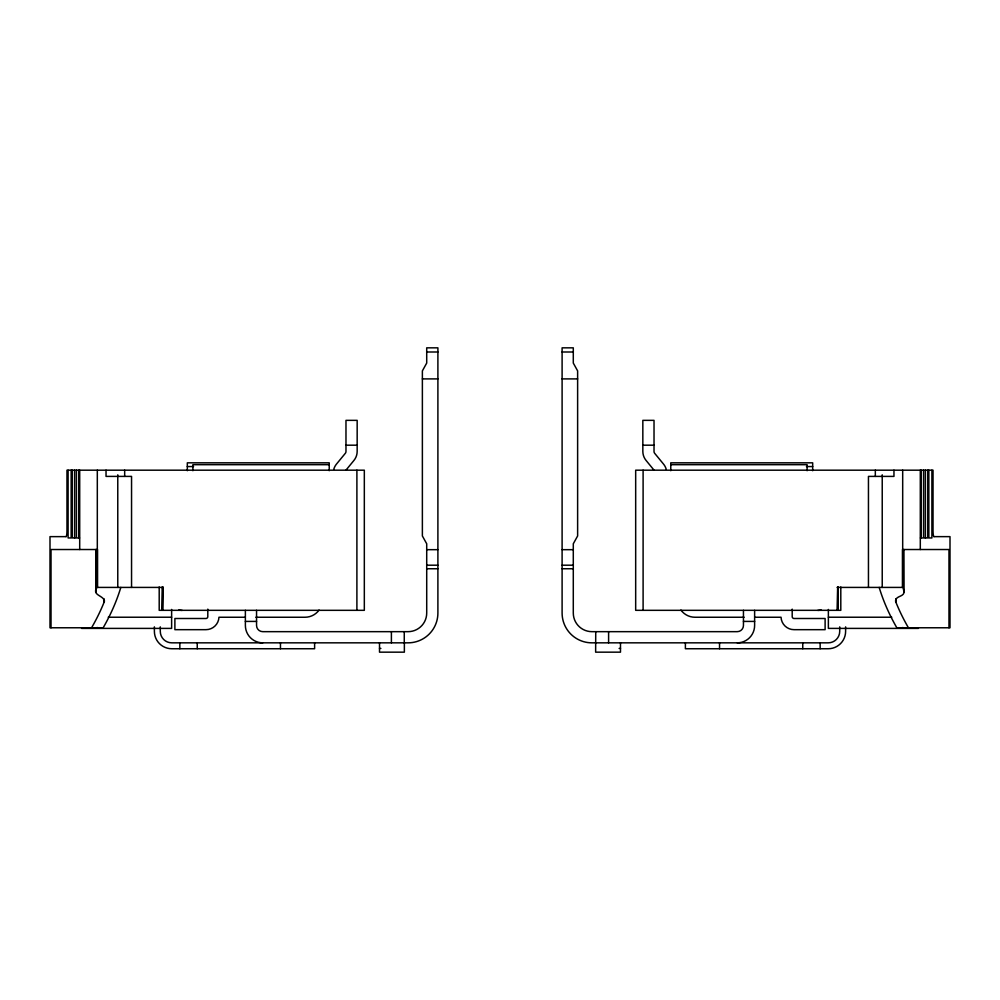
<?xml version="1.0" encoding="UTF-8"?>
<svg xmlns="http://www.w3.org/2000/svg" width="1000" height="1000" viewBox="0 0 1000 1000"><rect width="100%" height="100%" fill="white"/><g stroke="black" fill="none" stroke-linecap="round" stroke-linejoin="round"><path stroke-width="1.5" d="M903.938 549.525L904.075 592.413C903.325 596.962 895.9 595.837 895.575 600.763A18.487 7.525 3.8 0 0 895.825 602.013A852.175 347.212 3.8 0 0 908.425 627.775M91.575 627.775A852.175 347.212 -3.8 0 0 104.175 602.013A18.487 7.525 -3.8 0 0 104.425 600.763C103.038 595.2 91.7 595.363 96.938 587.413L162.862 587.413M346.112 469.975L353.913 460.462A14.287 14.287 0 0 0 357.163 451.4L357.163 420.35L345.975 420.35L345.975 451.4A3.1 3.1 0 0 1 345.275 453.375L336.488 464.075A14.287 14.287 0 0 0 333.787 469.263M426.712 352L437.9 352M562.1 352L573.288 352M422.375 378.9L437.9 378.9M562.1 378.9L577.625 378.9M345.975 445.188L357.163 445.188M642.837 445.188L654.025 445.188M329.225 464.688L192.887 464.688L192.887 470.712M670.775 464.688L807.113 464.688L807.113 470.712M187.312 466.562L193.55 466.562M806.45 466.562L812.688 466.562M66.062 536.638L50 536.638L50 627.775L103.175 627.775A865.688 352.713 -3.8 0 0 111.137 612.513A867.288 353.363 -3.8 0 0 120.812 587.413M933.938 536.638L950 536.638L950 627.775L896.825 627.775A865.688 352.713 3.8 0 1 888.863 612.513A867.288 353.363 3.8 0 1 879.188 587.413M75.388 537.95L72.275 537.95L72.275 470.188M79.562 537.95L76.438 537.95L76.438 470.188M920.438 537.95L923.562 537.95L923.562 470.188M924.613 537.95L927.725 537.95L927.725 470.188M426.712 549.675L437.9 549.675M562.1 549.675L573.288 549.675M426.712 565.2L437.9 565.2M562.1 565.2L573.288 565.2M426.712 568.75L437.9 568.75M562.1 568.75L573.288 568.75M837.138 587.413L903.062 587.413L904.075 592.413M108.238 617.225L171.625 617.225M245.075 617.25L218.962 617.25A13.037 13.037 0 0 1 205.938 629.675L174.887 629.675L174.887 618.5L205.938 618.5A1.863 1.863 0 0 0 207.8 616.638L207.8 609.125M255.837 617.25L304.988 617.25A17.387 17.387 0 0 0 319.062 610.087M744.163 617.25L695.013 617.25A17.387 17.387 0 0 1 680.938 610.087M754.925 617.25L781.038 617.25A13.037 13.037 0 0 0 794.062 629.675L825.113 629.675L825.113 618.5L794.062 618.5A1.863 1.863 0 0 1 792.2 616.638L792.2 609.125M828.375 617.225L891.762 617.225M245.375 621.413L256.55 621.413M743.45 621.413L754.625 621.413M81.575 628.4L171.625 628.4L171.625 609.438M918.425 628.4L828.375 628.4L828.375 609.438M379.513 648.425L380.875 648.425M619.125 648.425L620.487 648.425M653.888 469.975L646.087 460.462A14.287 14.287 0 0 1 642.837 451.4L642.837 420.35L654.025 420.35L654.025 451.4A3.1 3.1 0 0 0 654.725 453.375L663.512 464.075A14.287 14.287 0 0 1 666.213 469.263M948.975 627.775L948.975 549.525L902.5 549.525L902.5 587.413M931.9 470.188L931.9 537.95L928.838 537.95L928.838 470.188M925.387 470.188L925.387 537.95M921.225 470.188L921.225 537.95M920.3 470.188L920.3 549.525M902.688 470.188L902.688 587.413M895.825 598.925L895.825 602.013M893.962 470.188L893.962 476.4L868.45 476.4L868.45 587.413M882.225 474.812L882.225 587.413M875.325 470.188L875.325 476.4M845.612 626.862L845.612 631.35A17.387 17.387 0 0 1 828.225 648.737L685.387 648.737L685.387 642.837M840.8 586.975L840.8 610.325L635.675 610.325L635.675 470.188L933.037 470.188L933.025 530.425A6.25 0.912 -90 0 0 933.938 536.625M839.712 626.862L839.712 631.35A11.487 11.487 0 0 1 828.225 642.837L591.912 642.837A29.812 29.812 0 0 1 562.1 613.025L562.1 347.837L573.288 347.837L573.288 363.062L577.625 370.887L577.625 535.962L573.288 543.787L573.288 613.025A18.637 18.637 0 0 0 591.912 631.663L737.237 631.663A6.212 6.212 0 0 0 743.45 625.45L743.45 610.325M837.862 586.987L837.862 610.325M837.7 610.325L837.7 586.788L837.138 610.325M820.15 642.837L820.15 648.737M812.688 470.712L812.688 462.825L670.775 462.825L670.775 470.712M802.763 642.837L802.763 648.737M754.625 610.325L754.625 625.45A17.387 17.387 0 0 1 737.237 642.837M719.538 642.837L719.538 648.737M643.1 470.188L643.1 610.325M620.487 642.837L620.487 652.163L595.638 652.163L595.737 631.663M608.6 631.663L608.6 642.837M404.363 642.837L404.363 652.163L379.513 652.163L379.513 642.837M404.263 631.663L404.263 642.837M391.4 631.663L391.4 642.837M356.9 470.188L356.9 610.325M329.225 470.712L329.225 462.825L187.312 462.825L187.312 470.712M314.613 642.837L314.613 648.737L171.775 648.737A17.387 17.387 0 0 1 154.388 631.35L154.388 626.862M280.462 642.837L280.462 648.737M256.55 610.325L256.55 625.45A6.212 6.212 0 0 0 262.762 631.663L408.088 631.663A18.637 18.637 0 0 0 426.712 613.025L426.712 543.787L422.375 535.962L422.375 370.887L426.712 363.062L426.712 347.837L437.9 347.837L437.9 613.025A29.812 29.812 0 0 1 408.088 642.837L171.775 642.837A11.487 11.487 0 0 1 160.287 631.35L160.287 626.862M245.375 610.325L245.375 625.45A17.387 17.387 0 0 0 262.762 642.837M197.237 642.837L197.237 648.737M179.85 642.837L179.85 648.737M162.862 610.325L162.862 586.788L162.3 610.325M162.138 586.987L162.138 610.325M159.2 586.975L159.2 610.325L364.325 610.325L364.325 470.188L66.963 470.188L66.975 530.425A6.25 0.912 90 0 1 66.062 536.625M131.55 587.413L131.55 476.4L106.037 476.4L106.037 470.188M124.675 470.188L124.675 476.4M117.775 474.812L117.775 587.413M104.175 598.925L104.175 602.013M97.5 587.413L97.5 549.525L51.025 549.525L51.025 627.775M97.312 470.188L97.312 587.413M96.062 549.525L96.062 591.613M95.925 549.525L95.925 592.413M79.7 470.188L79.7 549.525M78.775 470.188L78.775 537.95M74.612 470.188L74.612 537.95M71.162 470.188L71.162 537.95L68.1 537.95L68.1 470.188M903.25 627.962A11.4 2.95 -90 0 1 902.85 627.463M821.087 609.875A10.562 10.562 0 0 1 817.825 610.388M182.175 610.388A10.562 10.562 0 0 1 178.912 609.875M97.15 627.463A11.4 2.95 -90 0 1 96.75 627.962"/></g></svg>
